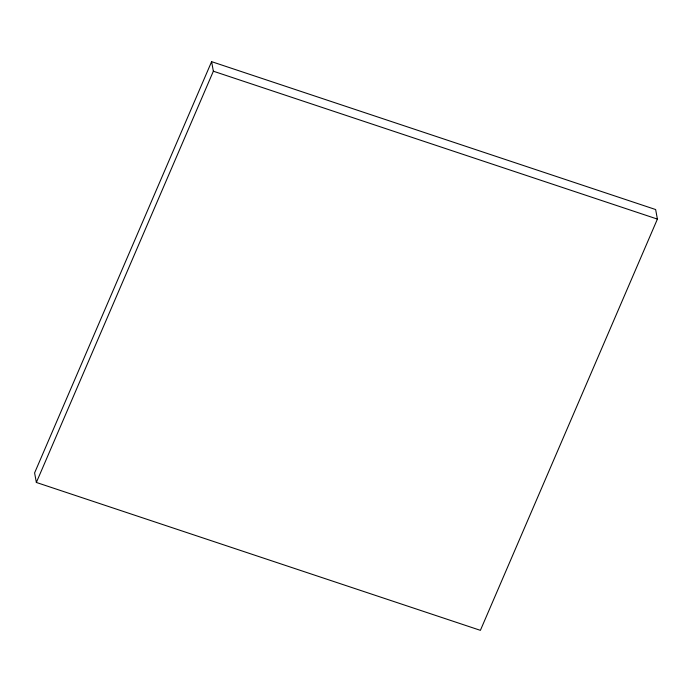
<?xml version="1.0" encoding="UTF-8"?>
<svg xmlns="http://www.w3.org/2000/svg" width="692" height="692" viewBox="0 0 692 692"><rect width="100%" height="100%" fill="white"/><g stroke="black" fill="none" stroke-linecap="round" stroke-linejoin="round"><path stroke-width="1.04" d="M211.605 61.657L34.6 472.904L36.356 482.454L480.395 630.343L657.4 219.096L655.644 209.546L211.605 61.657L213.361 71.215L36.356 482.454M213.361 71.215L657.4 219.096"/></g></svg>
